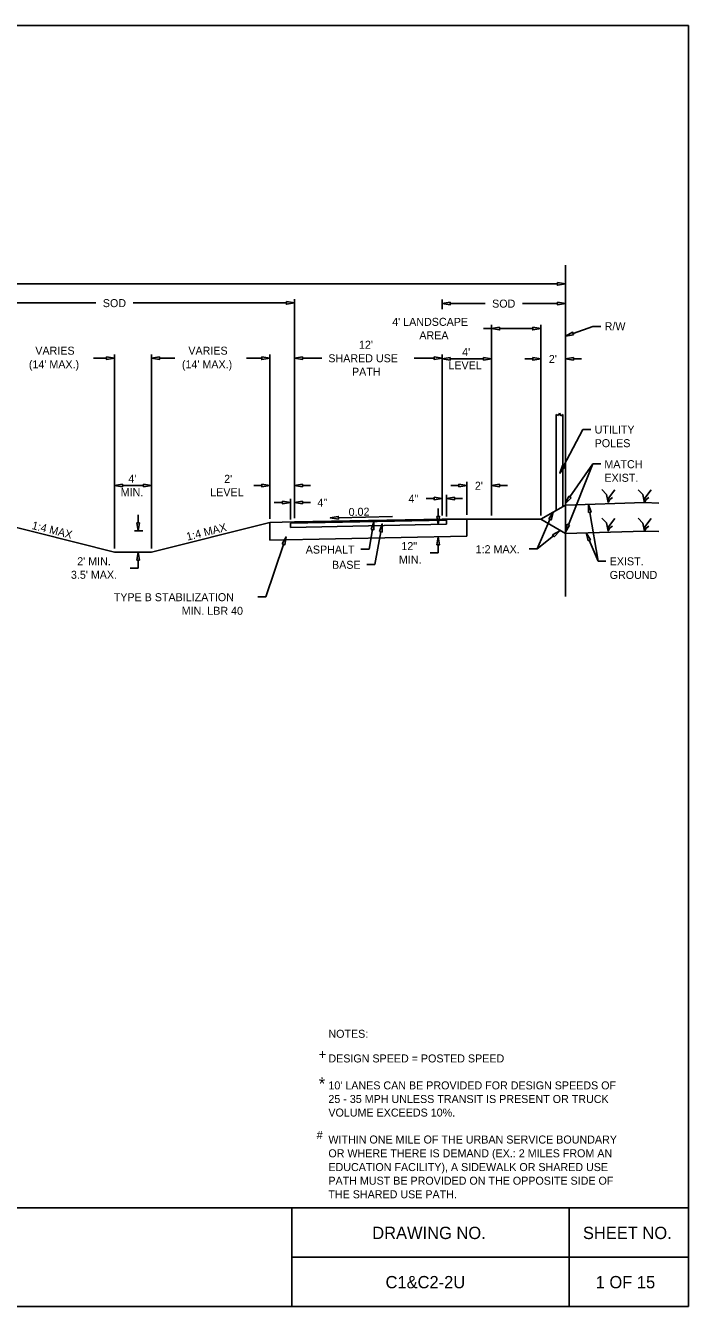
# Model space of a CAD drawing. Extents: x -227 to 279, y -162 to 180.
# Drawn here: x 102.2 to 278.7, y -161.5 to 179.7 of the extents above; entities that cross this region are included whole.
import ezdxf

# ---------------------------------------------------------------- set-up
doc = ezdxf.new("R2010")
doc.units = 0
for name, color, linetype in [('Default', 7, 'Continuous'), ('SheetBorder_dp', 7, 'Continuous'), ('SheetLines_dp', 7, 'Continuous'), ('TextMinor', 7, 'Continuous')]:
    doc.layers.add(name, color=color, linetype=linetype)

msp = doc.modelspace()

# ---------------------------------------------------------------- linework, layer by layer
at = {"layer": 'Default'}
for p, q in [((245.94, 27.59), (245.94, 115.83)), ((243.81, 110.86), (32.27, 110.86)), ((80.1, 105.83), (120.88, 105.83)), ((171.63, 105.83), (130.85, 105.83)), ((173.76, 48.43), (173.76, 106.81)), ((213.14, 104.14), (213.14, 106.68)), ((245.94, 104.35), (245.94, 106.68)), ((215.27, 105.69), (224.55, 105.69)), ((243.81, 105.69), (234.53, 105.69)), ((226.26, 98.99), (224.12, 98.99)), ((226.26, 49.22), (226.26, 99.97)), ((237.25, 98.99), (228.39, 98.99)), ((239.38, 49.22), (239.38, 99.97)), ((253.27, 99.51), (255.4, 99.51)), ((123.74, 91.08), (120.24, 91.08)), ((125.87, 40.43), (125.87, 92.07)), ((135.69, 40.43), (135.69, 92.07)), ((137.82, 91.08), (141.89, 91.08)), ((165.07, 91.08), (161, 91.08)), ((167.2, 48.3), (167.2, 92.07)), ((173.76, 48.43), (173.76, 92.07)), ((175.9, 91.08), (181.04, 91.08)), ((211, 91.08), (205.63, 91.08)), ((213.13, 49.22), (213.13, 92.07)), ((213.13, 49.22), (213.13, 91.93)), ((224.12, 90.95), (215.27, 90.95)), ((226.26, 49.22), (226.26, 91.93)), ((237.25, 90.95), (235.11, 90.95)), ((239.38, 49.22), (239.38, 91.93)), ((248.08, 90.95), (250.21, 90.95)), ((244.12, 75.86), (243.45, 76.07)), ((243.45, 76.07), (243.45, 50.55)), ((244.33, 76.47), (244.12, 75.86)), ((244.76, 75.76), (244.33, 76.47)), ((245.27, 76.07), (244.76, 75.76)), ((245.27, 51.59), (245.27, 76.07)), ((250.61, 72.11), (252.74, 72.11)), ((253.19, 62.91), (255.32, 62.91)), ((125.87, 42.11), (125.87, 58.16)), ((135.71, 42.11), (135.71, 58.16)), ((167.2, 48.3), (167.2, 58.16)), ((173.76, 48.43), (173.76, 58.16)), ((219.69, 49.35), (219.69, 58.16)), ((226.26, 49.22), (226.26, 58.16)), ((128, 57.17), (133.58, 57.17)), ((165.07, 57.17), (162.94, 57.17)), ((175.9, 57.17), (178.03, 57.17)), ((213.13, 49.22), (213.13, 54.67)), ((214.22, 48.91), (214.22, 54.67)), ((217.56, 57.17), (215.43, 57.17)), ((228.39, 57.17), (230.52, 57.17)), ((256.83, 54.8), (255.62, 56.07)), ((257.32, 52.6), (256.83, 54.8)), ((257.44, 53.81), (259.06, 56.01)), ((170.55, 52.65), (168.41, 52.65)), ((172.68, 48.08), (172.68, 53.63)), ((173.76, 48.43), (173.76, 53.63)), ((175.9, 52.65), (178.03, 52.65)), ((211, 53.68), (208.87, 53.68)), ((216.35, 53.68), (218.48, 53.68)), ((239.38, 48.24), (245.94, 51.97)), ((245.94, 51.97), (266.98, 52.64)), ((257.32, 52.6), (257.44, 53.81)), ((257.32, 52.6), (257.73, 53.46)), ((257.73, 53.46), (258.43, 53.98)), ((266.98, 52.64), (270.81, 52.5)), ((132.14, 47.22), (132.14, 49.36)), ((172.68, 47.1), (214.22, 47.93)), ((173.76, 47.45), (213.13, 48.24)), ((212.07, 48.93), (212.07, 51.06)), ((213.13, 48.24), (239.38, 48.24)), ((214.22, 47.93), (214.22, 46.84)), ((219.69, 43.67), (219.69, 48.24)), ((239.38, 48.24), (245.94, 44.36)), ((256.83, 47.2), (255.62, 48.46)), ((257.44, 46.2), (259.06, 48.41)), ((94.38, 47.32), (125.87, 39.45)), ((133.35, 45.09), (131.15, 45.09)), ((167.2, 47.32), (135.71, 39.45)), ((167.2, 47.32), (173.77, 47.45)), ((167.2, 47.32), (167.2, 42.62)), ((172.68, 47.1), (172.68, 46.01)), ((172.68, 46.01), (214.22, 46.84)), ((245.94, 44.36), (266.98, 45.03)), ((257.32, 45), (256.83, 47.2)), ((257.32, 45), (257.44, 46.2)), ((257.32, 45), (257.73, 45.85)), ((257.73, 45.85), (258.43, 46.38)), ((266.98, 45.03), (270.81, 44.89)), ((167.2, 42.62), (219.69, 43.67)), ((212.07, 41.38), (212.07, 39.25)), ((125.87, 39.45), (135.71, 39.45)), ((134.73, 39.45), (131.15, 39.45)), ((193.63, 40.18), (191.49, 40.18)), ((212.07, 39.25), (209.94, 39.25)), ((238.38, 40.26), (236.24, 40.26)), ((132.14, 35.18), (130, 35.18)), ((132.14, 37.31), (132.14, 35.18)), ((195.14, 36.11), (193.01, 36.11)), ((254.61, 37.03), (256.74, 37.03)), ((166.13, 27.49), (163.99, 27.49))]:
    msp.add_line(p, q, dxfattribs=at)
for points in [[(243.81, 111.22), (243.81, 110.5), (245.94, 110.86)], [(171.63, 106.18), (171.63, 105.47), (173.76, 105.83)], [(215.27, 106.05), (215.27, 105.34), (213.14, 105.69)], [(243.81, 106.05), (243.81, 105.34), (245.94, 105.69)], [(228.39, 99.34), (228.39, 98.63), (226.26, 98.99)], [(237.25, 99.34), (237.25, 98.63), (239.38, 98.99)], [(248.07, 97.32), (245.94, 96.95), (247.84, 97.99)], [(123.74, 91.44), (123.74, 90.73), (125.87, 91.08)], [(137.82, 91.44), (137.82, 90.73), (135.69, 91.08)], [(165.07, 91.44), (165.07, 90.73), (167.2, 91.08)], [(175.9, 91.44), (175.9, 90.73), (173.76, 91.08)], [(211, 91.44), (211, 90.73), (213.13, 91.08)], [(215.27, 91.31), (215.27, 90.59), (213.13, 90.95)], [(224.12, 91.31), (224.12, 90.59), (226.26, 90.95)], [(237.25, 91.31), (237.25, 90.59), (239.38, 90.95)], [(248.08, 91.31), (248.08, 90.59), (245.94, 90.95)], [(245.76, 62.16), (244.45, 60.44), (245.13, 62.49)], [(128, 57.53), (128, 56.82), (125.87, 57.17)], [(133.58, 57.53), (133.58, 56.82), (135.71, 57.17)], [(165.07, 57.53), (165.07, 56.82), (167.2, 57.17)], [(175.9, 57.53), (175.9, 56.82), (173.76, 57.17)], [(217.56, 57.53), (217.56, 56.82), (219.69, 57.17)], [(228.39, 57.53), (228.39, 56.82), (226.26, 57.17)], [(170.55, 53), (170.55, 52.29), (172.68, 52.65)], [(175.9, 53), (175.9, 52.29), (173.76, 52.65)], [(211, 54.04), (211, 53.33), (213.13, 53.68)], [(216.35, 54.04), (216.35, 53.33), (214.22, 53.68)], [(247.44, 53.92), (245.94, 52.36), (246.86, 54.32)], [(252.07, 49.96), (252.07, 52.12), (252.77, 50.08)], [(185.46, 48.23), (183.32, 48.54), (185.45, 48.94)], [(211.72, 48.93), (212.43, 48.93), (212.07, 46.79)], [(241.48, 48.29), (242.66, 50.1), (242.13, 48.01)], [(131.78, 47.22), (132.49, 47.22), (132.14, 45.09)], [(194.18, 45.48), (194.89, 47.52), (194.88, 45.36)], [(196.39, 44.91), (197.13, 46.94), (197.09, 44.78)], [(242.53, 44.07), (244.42, 45.13), (242.98, 43.52)], [(247.06, 46.6), (245.94, 44.75), (246.4, 46.87)], [(251.95, 42.44), (251.46, 44.54), (252.61, 42.71)], [(170.53, 41.59), (171.55, 43.49), (171.2, 41.36)], [(211.72, 41.38), (212.43, 41.38), (212.07, 43.51)], [(131.78, 37.31), (132.49, 37.31), (132.14, 39.45)]]:
    msp.add_lwpolyline(points, close=True, dxfattribs=at)
for points in [[(247.96, 97.66), (253.27, 99.51)], [(245.44, 62.32), (250.61, 72.11)], [(246.73, 46.73), (253.19, 62.91)], [(247.15, 54.12), (253.19, 62.91)], [(267, 52.58), (266.51, 54.78), (265.3, 56.05)], [(267, 52.58), (267.11, 53.79), (268.73, 55.99)], [(267, 52.58), (267.41, 53.44), (268.11, 53.96)], [(173.76, 47.28), (213.13, 48.07)], [(185.46, 48.58), (199.88, 48.87)], [(241.81, 48.15), (238.38, 40.26)], [(252.42, 50.02), (254.61, 37.03)], [(267, 44.98), (266.51, 47.18), (265.3, 48.45)], [(267, 44.98), (267.11, 46.18), (268.73, 48.39)], [(194.53, 45.42), (193.63, 40.18)], [(196.74, 44.84), (195.14, 36.11)], [(267, 44.98), (267.41, 45.83), (268.11, 46.36)], [(170.87, 41.47), (166.13, 27.49)], [(242.76, 43.8), (238.38, 40.26)], [(252.28, 42.57), (254.61, 37.03)]]:
    msp.add_lwpolyline(points, dxfattribs=at)
at = {"layer": 'SheetBorder_dp'}
for p, q in [((-226.57, 179.69), (278.68, 179.69)), ((278.68, 179.69), (278.68, -161.52)), ((-226.57, -135.27), (278.68, -135.27)), ((-226.57, -161.52), (278.68, -161.52))]:
    msp.add_line(p, q, dxfattribs=at)
at = {"layer": 'SheetLines_dp'}
for p, q in [((173.07, -161.52), (173.07, -135.27)), ((246.97, -161.52), (246.97, -135.27)), ((173.07, -148.39), (278.68, -148.39))]:
    msp.add_line(p, q, dxfattribs=at)

# ---------------------------------------------------------------- texts
at = {"layer": 'Default'}
for s, height, p in [('SOD', 2.133, (122.74, 104.69)), ('SOD', 2.133, (226.41, 104.56)), ("4' LANDSCAPE", 2.1325, (199.81, 99.7)), ('R/W', 2.133, (256.38, 98.53)), ("12'", 2.133, (190.96, 93.6)), ('AREA', 2.133, (207.03, 96.11)), ('VARIES', 2.133, (104.75, 92.03)), ('VARIES', 2.133, (145.51, 92.03)), ('SHARED USE', 2.133, (182.79, 90)), ("4'", 2.133, (218.43, 91.66)), ("(14' MAX.)", 2.133, (103.04, 88.38)), ("(14' MAX.)", 2.133, (143.8, 88.38)), ('LEVEL', 2.133, (214.77, 88.11)), ("2'", 2.133, (241.51, 89.81)), ('PATH', 2.133, (189.09, 86.41)), ('UTILITY', 2.133, (253.72, 71.01)), ('POLES', 2.133, (253.72, 67.38)), ('MATCH', 2.133, (256.31, 61.78)), ("4'", 2.133, (129.53, 57.89)), ("2'", 2.133, (155.05, 57.88)), ("2'", 2.133, (221.82, 56.04)), ('EXIST.', 2.133, (256.31, 58.16)), ('MIN.', 2.133, (127.49, 54.33)), ('LEVEL', 2.133, (151.34, 54.31)), ('4"', 2.133, (204.14, 52.59)), ('4"', 2.133, (179.89, 51.55)), ('ASPHALT', 2.133, (176.77, 39.04)), ('12"', 2.133, (202.24, 39.96)), ('1:2 MAX.', 2.133, (222.03, 39.13)), ("2' MIN.", 2.133, (115.92, 35.93)), ('MIN.', 2.133, (201.59, 36.39)), ('EXIST.', 2.133, (257.72, 35.9)), ("3.5' MAX.", 2.133, (114.24, 32.32)), ('BASE', 2.133, (183.77, 34.98)), ('GROUND', 2.133, (257.72, 32.28)), ('TYPE B STABILIZATION', 2.1325, (125.64, 26.35)), ('MIN. LBR 40', 2.1325, (143.74, 22.73)), ('NOTES:', 2.133, (182.81, -89.96)), ('+', 2.62, (180.25, -95.71)), ('DESIGN SPEED = POSTED SPEED', 2.1325, (182.81, -96.53)), ('*', 3.28, (180.25, -103.81)), ("10' LANES CAN BE PROVIDED FOR DESIGN SPEEDS OF ", 2.1325, (182.81, -103.71)), ('25 - 35 MPH UNLESS TRANSIT IS PRESENT OR TRUCK ', 2.1325, (182.81, -107.33)), ('VOLUME EXCEEDS 10%.', 2.1325, (182.81, -110.95)), ('#', 2.13, (179.71, -116.9)), ('WITHIN ONE MILE OF THE URBAN SERVICE BOUNDARY ', 2.1325, (182.81, -118.13)), ('OR WHERE THERE IS DEMAND (EX.: 2 MILES FROM AN ', 2.1325, (182.81, -121.8)), ('EDUCATION FACILITY), A SIDEWALK OR SHARED USE ', 2.1325, (182.81, -125.47)), ('PATH MUST BE PROVIDED ON THE OPPOSITE SIDE OF ', 2.1325, (182.81, -129.1)), ('THE SHARED USE PATH.', 2.1325, (182.81, -132.72))]:
    msp.add_text(s, height=height, dxfattribs=at).set_placement(p)
for s, rotation, p in [('0.02', 1.1458, (188.22, 49.04)), ('1:4 MAX', 345.9638, (103.68, 45.62)), ('1:4 MAX', 14.0362, (145.27, 42.46))]:
    msp.add_text(s, height=2.133, rotation=rotation, dxfattribs=at).set_placement(p)
at = {"layer": 'TextMinor'}
for s, height, p in [('DRAWING NO.', 3.2808, (194.49, -143.58)), ('SHEET NO.', 3.281, (250.6, -143.58)), ('C1&C2-2U', 3.281, (198.03, -156.7)), ('1 OF 15', 3.281, (253.99, -156.7))]:
    msp.add_text(s, height=height, dxfattribs=at).set_placement(p)

doc.saveas('drawing.dxf')
